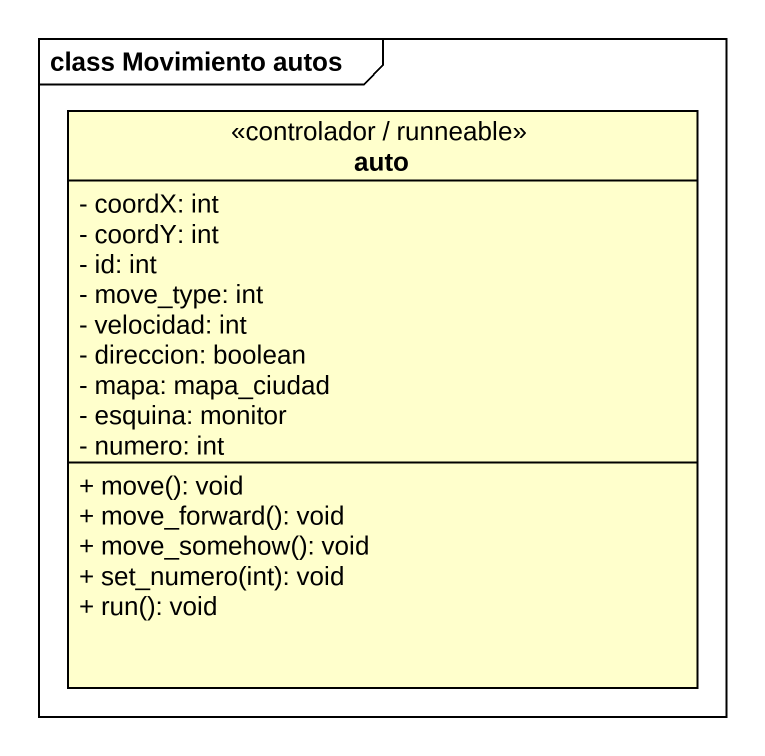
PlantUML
@startuml
mainframe class Movimiento autos
hide circle
hide empty members
skinparam classAttributeIconSize 0
class auto <<controlador / runneable>> {
  - coordX: int
  - coordY: int
  - id: int
  - move_type: int
  - velocidad: int
  - direccion: boolean
  - mapa: mapa_ciudad
  - esquina: monitor
  - numero: int
  + move(): void
  + move_forward(): void
  + move_somehow(): void
  + set_numero(int): void
  + run(): void
}
@enduml
